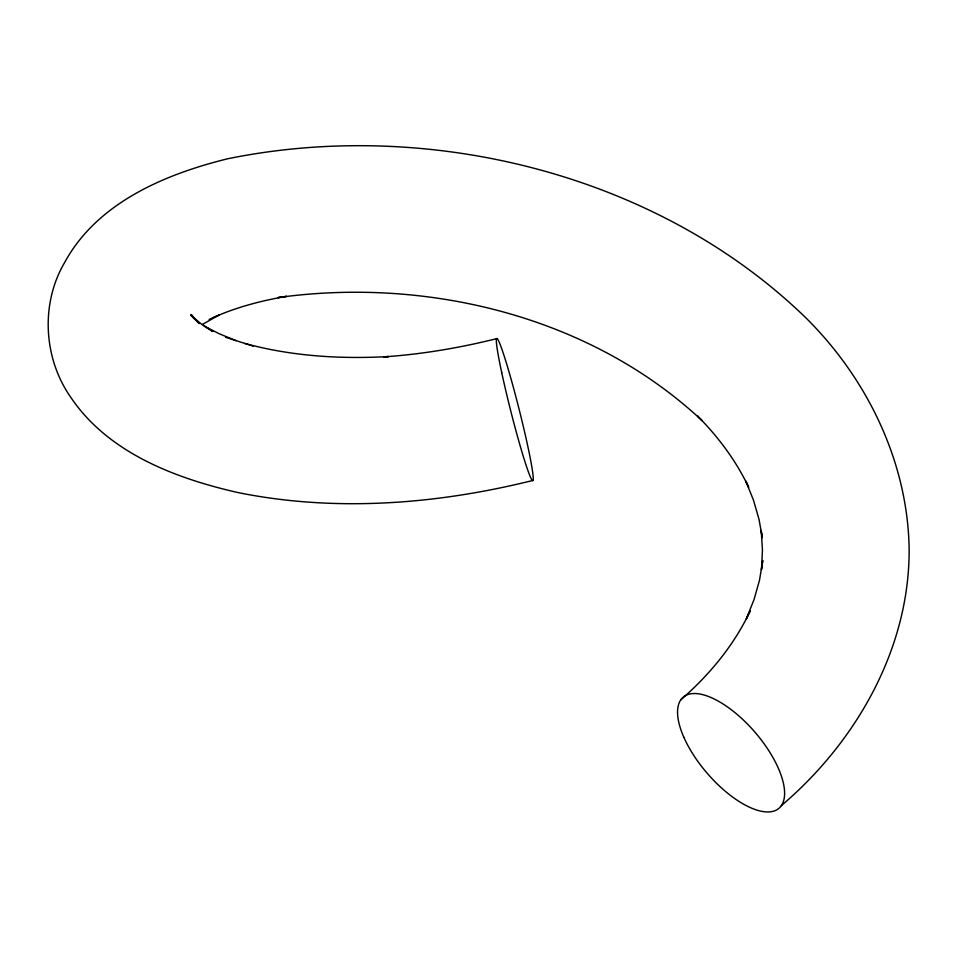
<?xml version="1.0" encoding="UTF-8"?>
<svg xmlns="http://www.w3.org/2000/svg" width="957" height="957" viewBox="0 0 957 957"><rect width="100%" height="100%" fill="white"/><g stroke="black" fill="none" stroke-linecap="round" stroke-linejoin="round"><path stroke-width="1.44" d="M680.822 699.83C709.412 674.912 734.186 645.126 750.336 610.638L746.388 618.712L754.032 599.584L759.511 580.157L762.777 560.539L761.473 569.714L762.454 550.096L761.21 530.489L762.286 537.69L759.057 519.519L753.458 500.116L745.766 481.012L748.637 487.137M781.319 805.65C855.905 742.273 909.485 649.037 909.15 549.426C907.918 461.944 867.042 378.087 805.244 317.234C656.897 173.672 428.329 117.867 227.91 158.718C164.999 174.126 97.04 202.776 64.633 262.517C40.565 303.381 43.352 357.643 70.232 396.509C107.531 452.709 175.287 478.38 238.413 492.664C335.811 512.258 437.134 504.303 533.025 480.414M202.238 324.531L218.854 315.176L212.789 317.856M209.14 319.459C233.604 307.927 259.897 300.929 286.49 296.371L278.08 297.567C427.336 276.86 590.553 316.288 702.127 420.649L697.45 415.936C718.121 436.751 735.969 460.52 748.553 487.101M496.551 338.682C459.48 347.917 421.69 354.329 383.566 356.889L388.578 356.554C340.405 359.222 291.55 356.243 244.872 343.455M225.601 337.283L253.294 346.147M236.02 340.62L219.141 333.742L204.14 326.026L212.753 331.457L201.377 324.04L190.838 315.236L199.2 323.55L191.065 314.47L193.29 317.832M191.974 315.284L194.139 318.753M501.731 372.668A73.342 4.259 75.8 0 0 532.63 480.629A73.342 4.259 75.8 0 0 510.009 375.335A73.342 4.259 75.8 0 0 501.731 372.668M683.86 737.297A73.342 31.497 49.2 0 0 776.486 809.981A73.342 31.497 49.2 0 0 732.859 710.943A73.342 31.497 49.2 0 0 683.86 737.297"/></g></svg>
